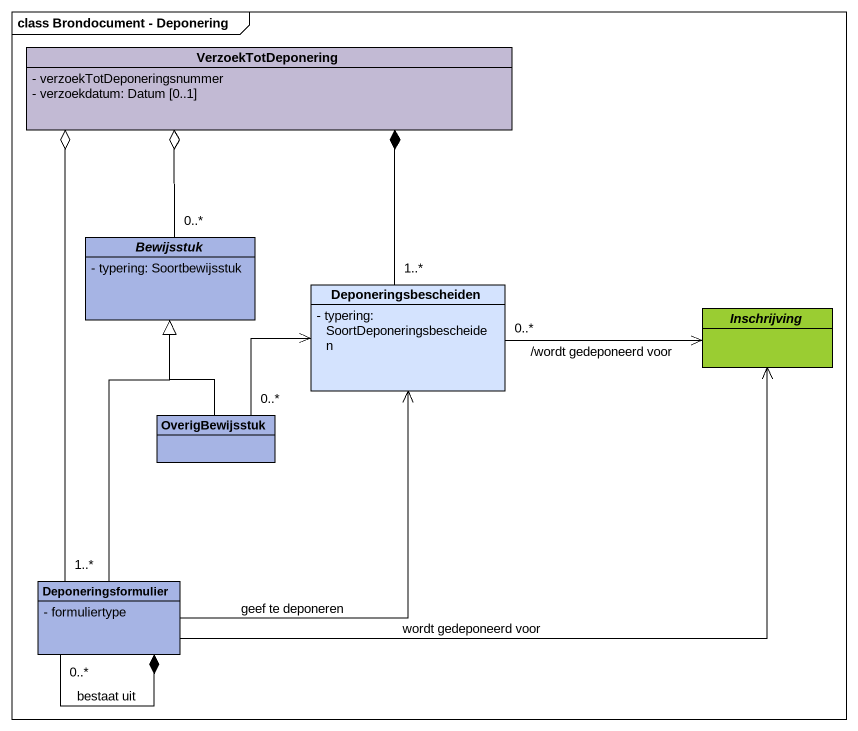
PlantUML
@startuml
mainframe class Brondocument - Deponering
hide circle
hide empty members
skinparam classAttributeIconSize 0
class VerzoekTotDeponering #C2BAD4 {
  - verzoekTotDeponeringsnummer
  - verzoekdatum: Datum [0..1]
}
abstract class Bewijsstuk #A6B4E4 {
  - typering: Soortbewijsstuk
}
class Deponeringsbescheiden #D4E3FE {
  - typering: SoortDeponeringsbescheiden
}
abstract class Inschrijving #9ACD32
class OverigBewijsstuk #A6B4E4
class Deponeringsformulier #A6B4E4 {
  - formuliertype
}
Bewijsstuk "0..*" -up-o VerzoekTotDeponering
Deponeringsbescheiden "1..*" -up-* VerzoekTotDeponering
Deponeringsbescheiden "0..*" -right-> Inschrijving : /wordt gedeponeerd voor
OverigBewijsstuk -up-|> Bewijsstuk
OverigBewijsstuk "0..*" -right-> Deponeringsbescheiden
Deponeringsformulier "1..*" -up-o VerzoekTotDeponering
Deponeringsformulier -up-|> Bewijsstuk
Deponeringsformulier -up-> Deponeringsbescheiden : geef te deponeren
Deponeringsformulier -right-> Inschrijving : wordt gedeponeerd voor
Deponeringsformulier "0..*" --* Deponeringsformulier : bestaat uit
@enduml
